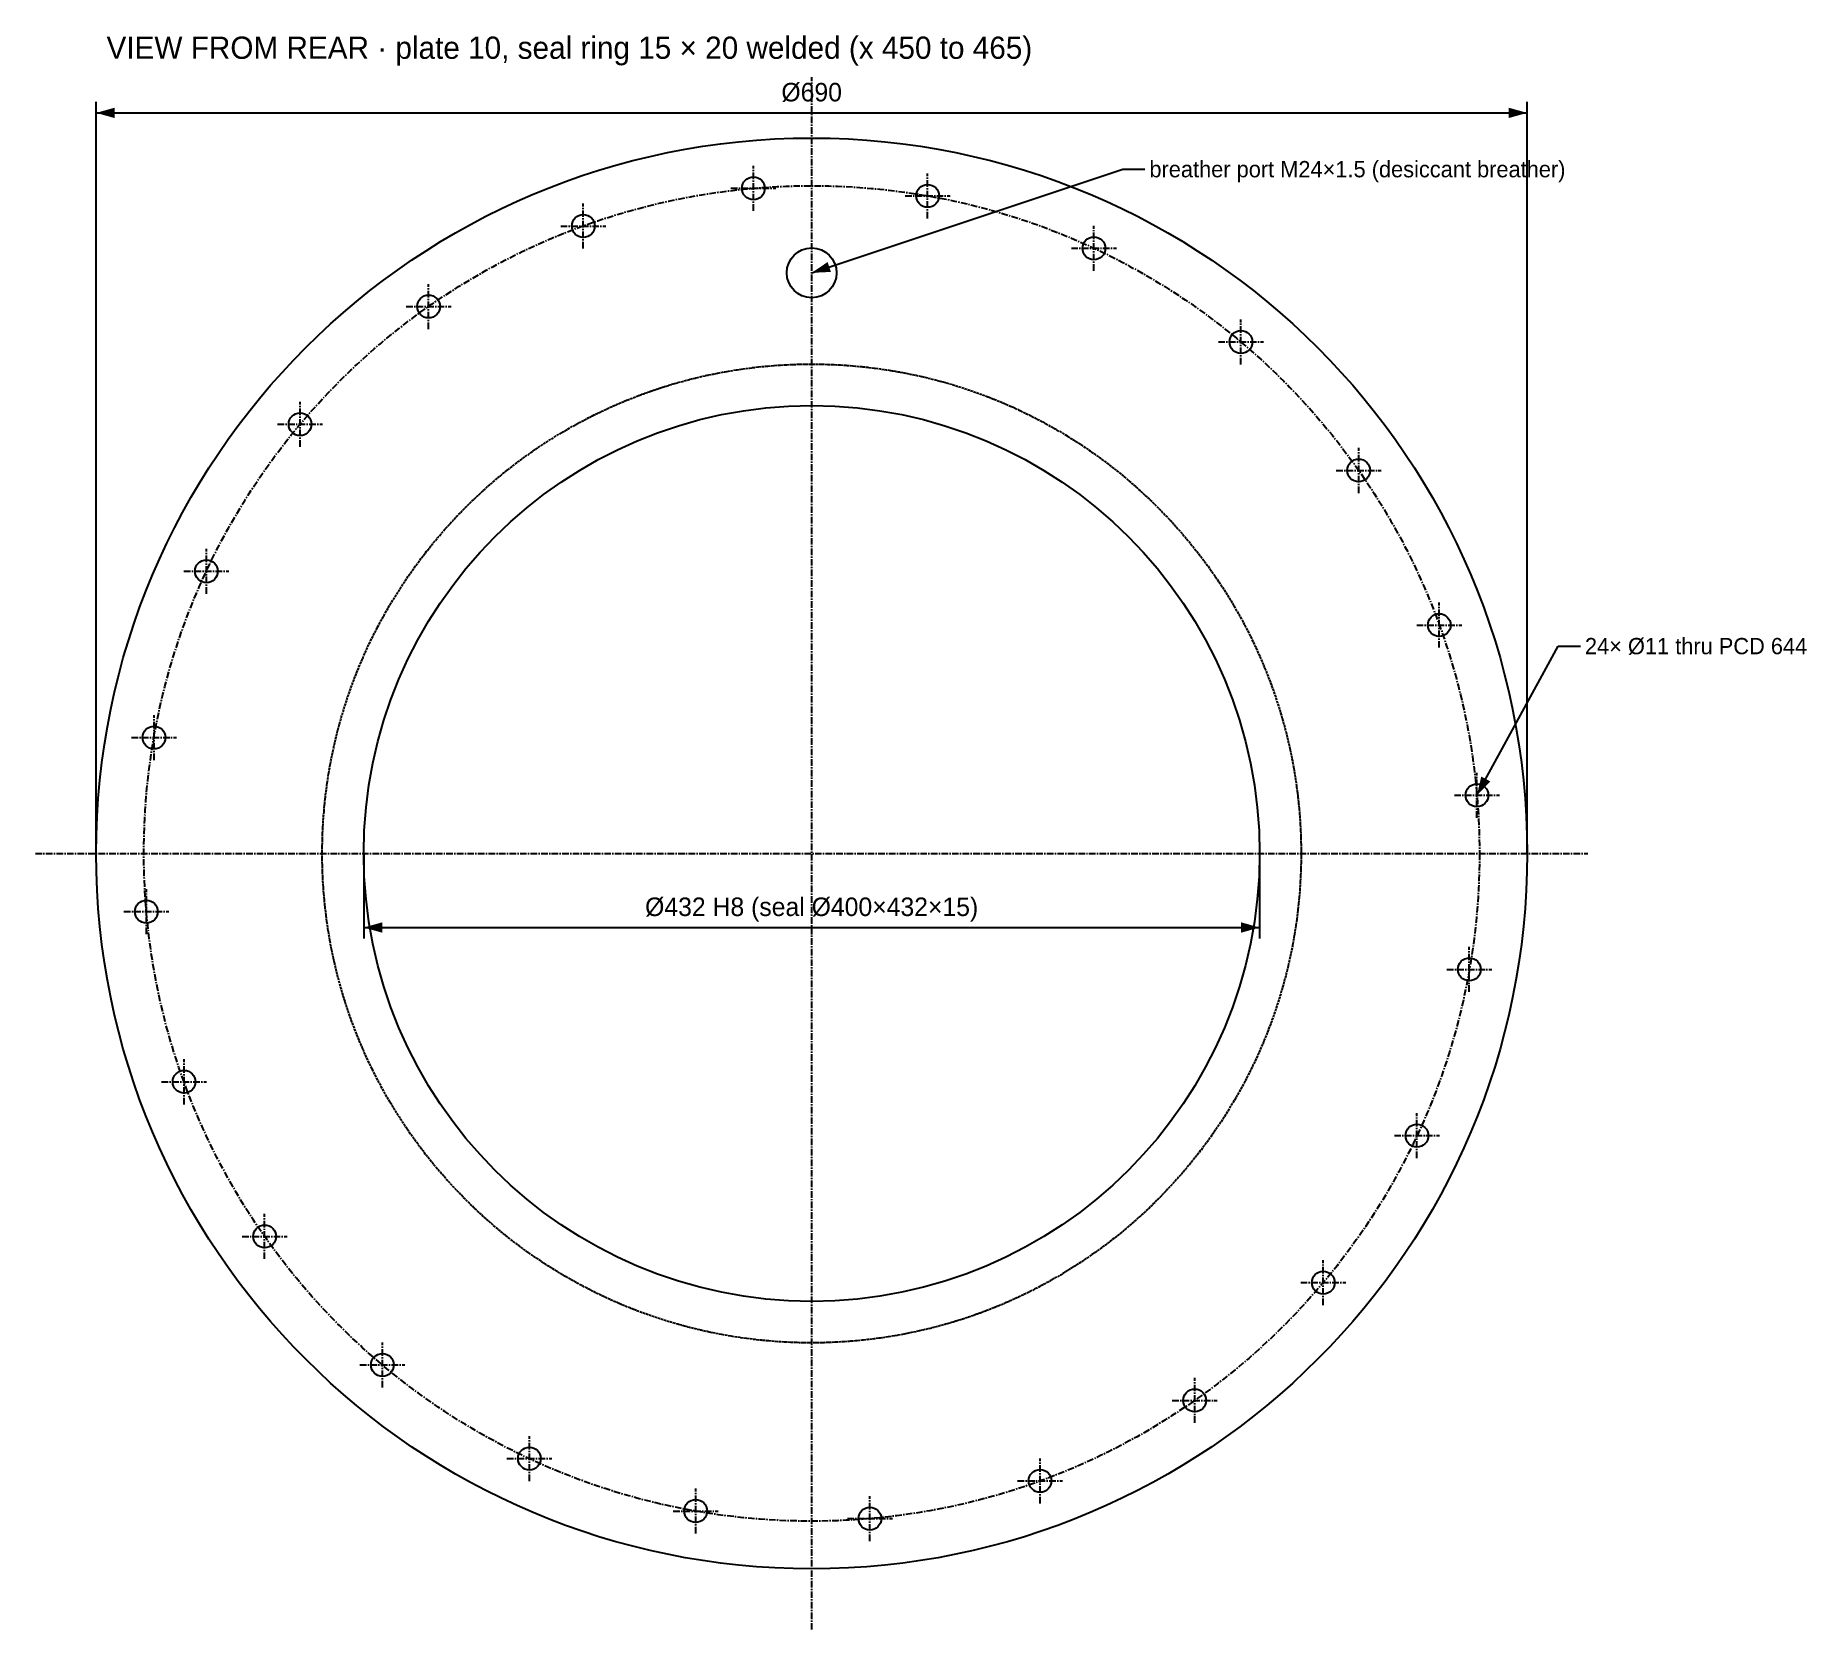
# Model space of a CAD drawing. Header units: millimetres. Extents: x 0 to 854, y -374 to 394.
import ezdxf
from ezdxf.enums import TextEntityAlignment as Align

# ---------------------------------------------------------------- set-up
doc = ezdxf.new("R2010")
doc.units = ezdxf.units.MM
doc.linetypes.add('CENTER', pattern=[5.08, 3.175, -0.635, 0.635, -0.635])
doc.linetypes.add('DASHED', pattern=[1.524, 1.27, -0.254])
for name, color, linetype in [('CENTER', 1, 'CENTER'), ('DIM', 3, 'Continuous'), ('HIDDEN', 8, 'DASHED'), ('OUTLINE', 7, 'Continuous'), ('TEXT', 3, 'Continuous')]:
    doc.layers.add(name, color=color, linetype=linetype)

msp = doc.modelspace()

# ---------------------------------------------------------------- hatches: boundary and pattern name
at = {"layer": 'DIM'}
for points in [[(29.29, 357.14), (38.21, 354.64), (38.21, 359.64)], [(719.29, 357.14), (710.36, 359.64), (710.36, 354.64)], [(374.29, 280), (383.55, 280.45), (381.97, 285.2)], [(695.06, 28.06), (701.53, 34.71), (697.14, 37.1)], [(158.29, -35.71), (167.21, -38.21), (167.21, -33.21)], [(590.29, -35.71), (581.36, -33.21), (581.36, -38.21)]]:
    msp.add_hatch(color=7, dxfattribs=at).paths.add_polyline_path(points)

# ---------------------------------------------------------------- linework, layer by layer
at = {"layer": 'CENTER'}
for p, q in [((374.29, -374.29), (374.29, 374.29)), ((346.22, 309.92), (346.22, 331.63)), ((430.2, 306.25), (430.2, 327.97)), ((335.36, 320.77), (357.08, 320.77)), ((419.34, 317.11), (441.06, 317.11)), ((264.16, 291.72), (264.16, 313.44)), ((253.3, 302.58), (275.01, 302.58)), ((510.37, 280.97), (510.37, 302.69)), ((499.51, 291.83), (521.23, 291.83)), ((189.59, 252.91), (189.59, 274.62)), ((178.74, 263.77), (200.45, 263.77)), ((581.26, 235.81), (581.26, 257.52)), ((570.41, 246.67), (592.12, 246.67)), ((127.62, 196.12), (127.62, 217.83)), ((116.76, 206.98), (138.48, 206.98)), ((638.05, 173.83), (638.05, 195.55)), ((627.2, 184.69), (648.91, 184.69)), ((82.45, 125.23), (82.45, 146.94)), ((71.6, 136.08), (93.31, 136.08)), ((676.87, 99.27), (676.87, 120.99)), ((666.01, 110.13), (687.72, 110.13)), ((57.18, 45.06), (57.18, 66.77)), ((46.32, 55.91), (68.03, 55.91)), ((695.06, 17.21), (695.06, 38.92)), ((684.2, 28.06), (705.92, 28.06)), ((0, 0), (748.57, 0)), ((53.51, -38.92), (53.51, -17.21)), ((42.65, -28.06), (64.37, -28.06)), ((691.39, -66.77), (691.39, -45.06)), ((680.54, -55.91), (702.25, -55.91)), ((71.7, -120.99), (71.7, -99.27)), ((60.85, -110.13), (82.56, -110.13)), ((666.12, -146.94), (666.12, -125.23)), ((655.26, -136.08), (676.97, -136.08)), ((110.52, -195.55), (110.52, -173.83)), ((99.66, -184.69), (121.38, -184.69)), ((620.95, -217.83), (620.95, -196.12)), ((610.09, -206.98), (631.81, -206.98)), ((167.31, -257.52), (167.31, -235.81)), ((156.45, -246.67), (178.17, -246.67)), ((558.98, -274.62), (558.98, -252.91)), ((548.12, -263.77), (569.83, -263.77)), ((238.2, -302.69), (238.2, -280.97)), ((227.35, -291.83), (249.06, -291.83)), ((484.42, -313.44), (484.42, -291.72)), ((318.37, -327.97), (318.37, -306.25)), ((473.56, -302.58), (495.27, -302.58)), ((402.35, -331.63), (402.35, -309.92)), ((307.51, -317.11), (329.23, -317.11)), ((391.49, -320.77), (413.21, -320.77))]:
    msp.add_line(p, q, dxfattribs=at)
msp.add_circle((374.29, 0), 322, dxfattribs=at)
at = {"layer": 'DIM'}
for p, q in [((29.29, 0), (29.29, 362.5)), ((719.29, 0), (719.29, 362.5)), ((29.29, 357.14), (719.29, 357.14)), ((374.29, 280), (524.29, 330)), ((524.29, 330), (535, 330)), ((695.06, 28.06), (734.29, 100)), ((734.29, 100), (745, 100)), ((158.29, 0), (158.29, -41.07)), ((590.29, 0), (590.29, -41.07)), ((158.29, -35.71), (590.29, -35.71))]:
    msp.add_line(p, q, dxfattribs=at)
at = {"layer": 'HIDDEN'}
msp.add_circle((374.29, 0), 236, dxfattribs=at)
at = {"layer": 'OUTLINE'}
for centre, radius in [((374.29, 0), 345), ((346.22, 320.77), 5.5), ((430.2, 317.11), 5.5), ((264.16, 302.58), 5.5), ((374.29, 280), 12), ((510.37, 291.83), 5.5), ((189.59, 263.77), 5.5), ((581.26, 246.67), 5.5), ((374.29, 0), 216), ((127.62, 206.98), 5.5), ((638.05, 184.69), 5.5), ((82.45, 136.08), 5.5), ((676.87, 110.13), 5.5), ((57.18, 55.91), 5.5), ((695.06, 28.06), 5.5), ((53.51, -28.06), 5.5), ((691.39, -55.91), 5.5), ((71.7, -110.13), 5.5), ((666.12, -136.08), 5.5), ((110.52, -184.69), 5.5), ((620.95, -206.98), 5.5), ((167.31, -246.67), 5.5), ((558.98, -263.77), 5.5), ((238.2, -291.83), 5.5), ((484.42, -302.58), 5.5), ((318.37, -317.11), 5.5), ((402.35, -320.77), 5.5)]:
    msp.add_circle(centre, radius, dxfattribs=at)

# ---------------------------------------------------------------- texts
at = {"layer": 'DIM'}
for s, height, p in [('Ø690', 8.929, (374.29, 360)), ('Ø432 H8 (seal Ø400×432×15)', 8.9286, (374.29, -32.86))]:
    msp.add_text(s, height=height, dxfattribs=at).set_placement(p, align=Align.BOTTOM_CENTER)
for s, p in [('breather port M24×1.5 (desiccant breather)', (537.14, 330)), ('24× Ø11 thru PCD 644', (747.14, 100))]:
    msp.add_text(s, height=7.8571, dxfattribs=at).set_placement(p, align=Align.MIDDLE_LEFT)
at = {"layer": 'TEXT'}
msp.add_text('VIEW FROM REAR · plate 10, seal ring 15 × 20 welded (x 450 to 465)', height=10.7143, dxfattribs=at).set_placement((34.29, 380), align=Align.BOTTOM_LEFT)

doc.saveas('drawing.dxf')
